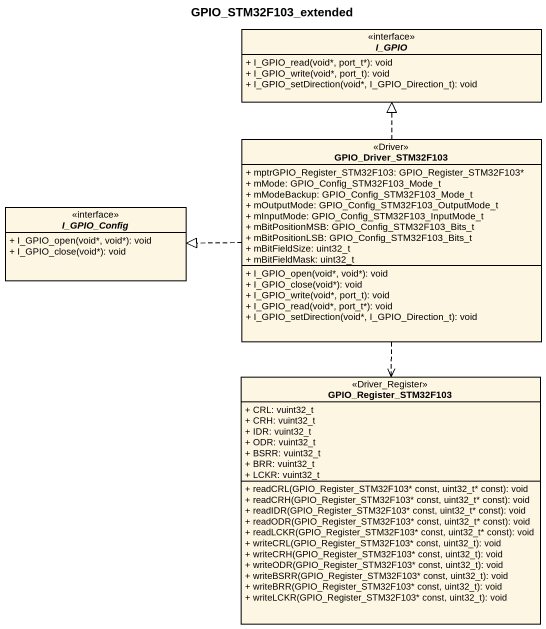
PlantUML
@startuml
title GPIO_STM32F103_extended
hide circle
hide empty members
skinparam classAttributeIconSize 0
interface I_GPIO {
  + I_GPIO_read(void*, port_t*): void
  + I_GPIO_write(void*, port_t): void
  + I_GPIO_setDirection(void*, I_GPIO_Direction_t): void
}
class GPIO_Driver_STM32F103 <<Driver>> {
  + mptrGPIO_Register_STM32F103: GPIO_Register_STM32F103*
  + mMode: GPIO_Config_STM32F103_Mode_t
  + mModeBackup: GPIO_Config_STM32F103_Mode_t
  + mOutputMode: GPIO_Config_STM32F103_OutputMode_t
  + mInputMode: GPIO_Config_STM32F103_InputMode_t
  + mBitPositionMSB: GPIO_Config_STM32F103_Bits_t
  + mBitPositionLSB: GPIO_Config_STM32F103_Bits_t
  + mBitFieldSize: uint32_t
  + mBitFieldMask: uint32_t
  + I_GPIO_open(void*, void*): void
  + I_GPIO_close(void*): void
  + I_GPIO_write(void*, port_t): void
  + I_GPIO_read(void*, port_t*): void
  + I_GPIO_setDirection(void*, I_GPIO_Direction_t): void
}
interface I_GPIO_Config {
  + I_GPIO_open(void*, void*): void
  + I_GPIO_close(void*): void
}
class GPIO_Register_STM32F103 <<Driver_Register>> {
  + CRL: vuint32_t
  + CRH: vuint32_t
  + IDR: vuint32_t
  + ODR: vuint32_t
  + BSRR: vuint32_t
  + BRR: vuint32_t
  + LCKR: vuint32_t
  + readCRL(GPIO_Register_STM32F103* const, uint32_t* const): void
  + readCRH(GPIO_Register_STM32F103* const, uint32_t* const): void
  + readIDR(GPIO_Register_STM32F103* const, uint32_t* const): void
  + readODR(GPIO_Register_STM32F103* const, uint32_t* const): void
  + readLCKR(GPIO_Register_STM32F103* const, uint32_t* const): void
  + writeCRL(GPIO_Register_STM32F103* const, uint32_t): void
  + writeCRH(GPIO_Register_STM32F103* const, uint32_t): void
  + writeODR(GPIO_Register_STM32F103* const, uint32_t): void
  + writeBSRR(GPIO_Register_STM32F103* const, uint32_t): void
  + writeBRR(GPIO_Register_STM32F103* const, uint32_t): void
  + writeLCKR(GPIO_Register_STM32F103* const, uint32_t): void
}
GPIO_Driver_STM32F103 .up.|> I_GPIO
GPIO_Driver_STM32F103 .left.|> I_GPIO_Config
GPIO_Driver_STM32F103 ..> GPIO_Register_STM32F103
@enduml
